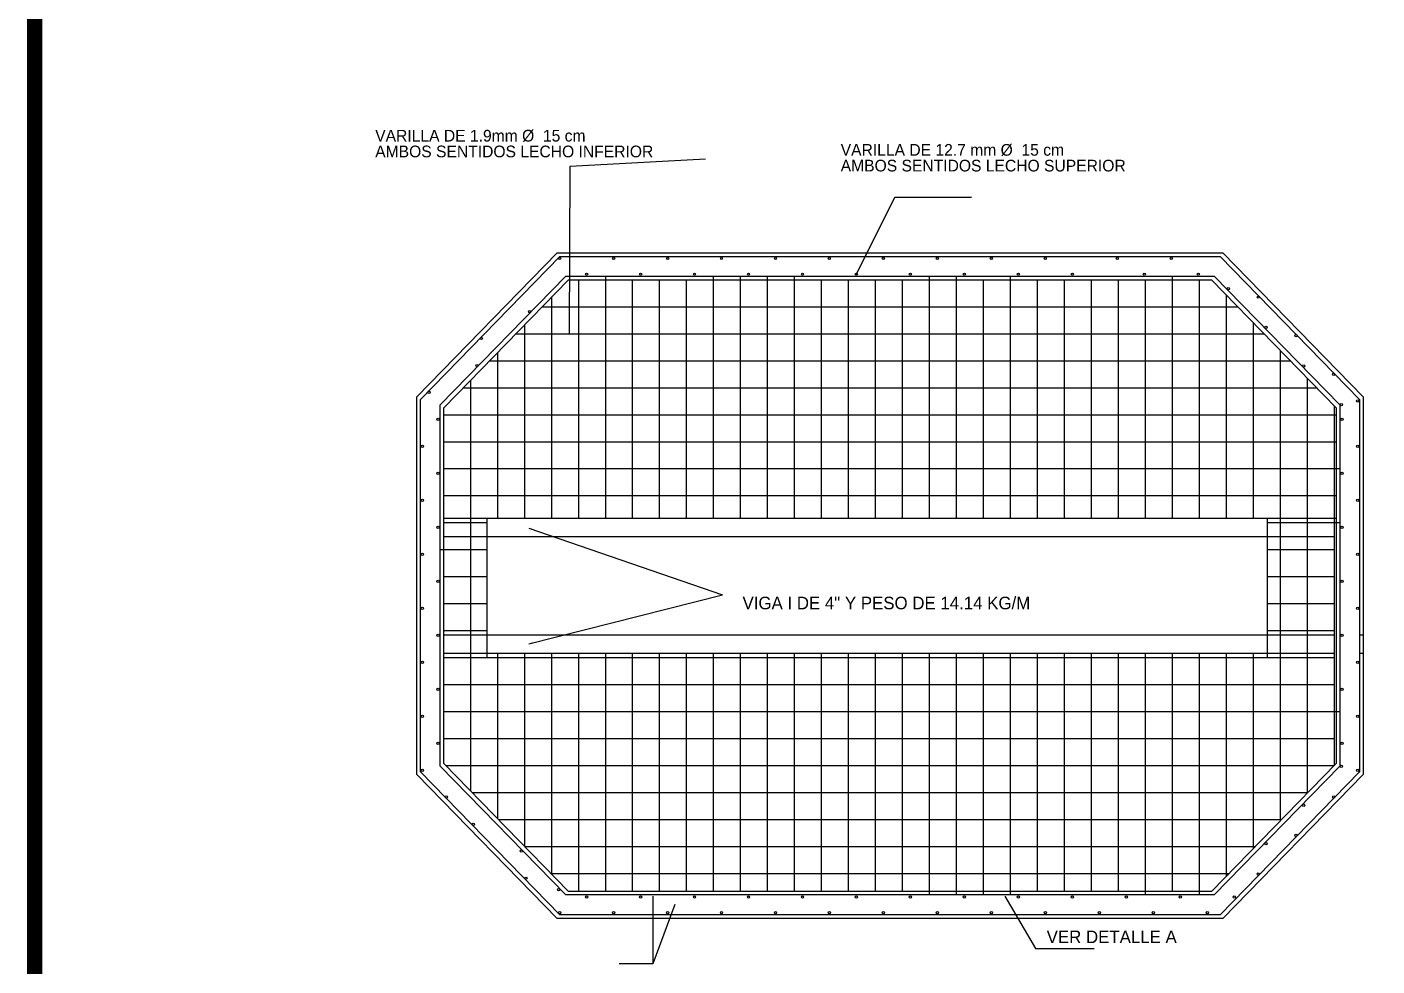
# Model space of a CAD drawing. Header units: centimetres. Extents: x 899 to 279254, y -3207 to 1299.
# Drawn here: x 8645 to 9395, y -2732 to -2210 of the extents above; entities that cross this region are included whole.
import ezdxf
from ezdxf.enums import TextEntityAlignment as Align

# ---------------------------------------------------------------- set-up
doc = ezdxf.new("R2010")
doc.units = ezdxf.units.CM
doc.header["$LTSCALE"] = 10
doc.header["$MEASUREMENT"] = 0
for name, color, linetype in [('DIM', 7, 'CONTINUOUS'), ('MARCO', 7, 'CONTINUOUS'), ('REGISTRO', 1, 'CONTINUOUS'), ('TEXTOS', 7, 'CONTINUOUS'), ('VARILLAS', 30, 'CONTINUOUS')]:
    doc.layers.add(name, color=color, linetype=linetype)
doc.styles.get("Standard").update_dxf_attribs({"font": ''})
doc.styles.add('Zurich', font='')
doc.styles.get('Standard').set_extended_font_data('Zurich Ex BT')
doc.styles.get('Zurich').set_extended_font_data('Zurich Ex BT')
doc.dimstyles.get("Standard").update_dxf_attribs({"dimtxt": 9, "dimasz": 2, "dimexe": 2, "dimexo": 2, "dimgap": 0.09, "dimtad": 0, "dimtih": 1, "dimtoh": 1, "dimzin": 0, "dimdsep": 46, "dimtxsty": 'Standard', "dimcen": 0.09, "dimadec": 0, "dimazin": 0, "dimtfac": 1, "dimtofl": 0, "dimtmove": 0, "dimatfit": 3, "dimfxl": 0, "dimtolj": 1, "dimtzin": 0, "dimarcsym": 0})

# ---------------------------------------------------------------- blocks, each defined once
blk = doc.blocks.new('Marco-Reg')
at = {"layer": 'MARCO', "linetype": 'Continuous', "const_width": 8.49}
blk.add_lwpolyline([(11923.61, -3202.3), (11923.61, -1083.64), (8649.32, -1083.64), (8649.32, -3202.3)], close=True, dxfattribs=at)

msp = doc.modelspace()

# ---------------------------------------------------------------- linework, layer by layer
at = {"layer": 'REGISTRO'}
msp.add_line((9371.692, -2620.314), (9371.692, -2420.467), dxfattribs=at)
for points in [[(9387.692, -2415.391), (9387.692, -2625.391), (9309.692, -2705.391), (8939.692, -2705.391), (8861.692, -2625.391), (8861.692, -2415.391), (8939.692, -2335.391), (9309.692, -2335.391)], [(9372.692, -2421.493), (9372.692, -2619.288), (9303.367, -2690.391), (8946.016, -2690.391), (8876.692, -2619.288), (8876.692, -2421.493), (8946.016, -2350.391), (9303.367, -2350.391)]]:
    msp.add_lwpolyline(points, close=True, dxfattribs=at)
at = {"layer": 'TEXTOS', "lineweight": 5}
msp.add_line((9201.313, -2348.479), (9204.836, -2348.479), dxfattribs=at)
at = {"layer": 'TEXTOS'}
for p, q in [((8876.692, -2482.891), (9372.692, -2482.891)), ((8900.664, -2482.891), (8900.664, -2560.391)), ((9334.31, -2482.891), (9334.31, -2560.391)), ((8876.692, -2493.051), (9371.692, -2493.051)), ((8876.692, -2547.731), (9371.692, -2547.731)), ((9385.692, -2547.731), (9387.692, -2547.731)), ((8876.692, -2557.891), (9371.692, -2557.891)), ((9385.692, -2557.891), (9387.692, -2557.891))]:
    msp.add_line(p, q, dxfattribs=at)
at = {"layer": 'VARILLAS'}
for p, q in [((8966.692, -2482.891), (8966.692, -2348.391)), ((9026.692, -2482.891), (9026.692, -2348.391)), ((9026.692, -2482.891), (9026.692, -2348.391)), ((9041.692, -2482.891), (9041.692, -2348.391)), ((9056.692, -2482.891), (9056.692, -2348.391)), ((9071.692, -2482.891), (9071.692, -2348.391)), ((9146.692, -2482.891), (9146.692, -2348.391)), ((9161.692, -2482.891), (9161.692, -2348.391)), ((9191.692, -2482.891), (9191.692, -2348.391)), ((9281.692, -2482.891), (9281.692, -2348.391)), ((8951.692, -2482.891), (8951.692, -2350.391)), ((8981.692, -2455.391), (8981.692, -2350.391)), ((8996.692, -2455.391), (8996.692, -2350.391)), ((9011.692, -2455.391), (9011.692, -2350.391)), ((9086.692, -2482.891), (9086.692, -2350.391)), ((9101.692, -2482.891), (9101.692, -2350.391)), ((9116.692, -2482.891), (9116.692, -2350.391)), ((9131.692, -2482.891), (9131.692, -2350.391)), ((9176.692, -2482.891), (9176.692, -2350.391)), ((9206.692, -2482.891), (9206.692, -2350.391)), ((9221.692, -2482.891), (9221.692, -2350.391)), ((9236.692, -2482.891), (9236.692, -2350.391)), ((9251.692, -2482.891), (9251.692, -2350.391)), ((9266.692, -2482.891), (9266.692, -2350.391)), ((9296.692, -2482.891), (9296.692, -2350.391)), ((8936.692, -2482.891), (8936.692, -2359.954)), ((9311.692, -2482.891), (9311.692, -2358.929)), ((8931.391, -2365.391), (9317.992, -2365.391)), ((8921.692, -2482.891), (8921.692, -2375.339)), ((9326.692, -2482.891), (9326.692, -2374.313)), ((8916.766, -2380.391), (9332.617, -2380.391)), ((8906.692, -2482.891), (8906.692, -2390.724)), ((9341.692, -2651.083), (9341.692, -2389.698)), ((8902.141, -2395.391), (9347.242, -2395.391)), ((8891.692, -2634.673), (8891.692, -2406.108)), ((9356.692, -2635.699), (9356.692, -2405.083)), ((8887.516, -2410.391), (8967.303, -2410.391)), ((8966.692, -2410.391), (9361.867, -2410.391)), ((8876.692, -2425.391), (8967.303, -2425.391)), ((8966.692, -2425.391), (9372.692, -2425.391)), ((8876.692, -2440.391), (8967.303, -2440.391)), ((8966.692, -2440.391), (9372.692, -2440.391)), ((8981.692, -2482.891), (8981.692, -2448.659)), ((8996.692, -2482.891), (8996.692, -2448.659)), ((9011.692, -2482.891), (9011.692, -2448.659)), ((8876.692, -2455.391), (9374.692, -2455.391)), ((8876.692, -2470.391), (9372.692, -2470.391)), ((8876.692, -2485.391), (8900.664, -2485.391)), ((9334.31, -2485.391), (9374.692, -2485.391)), ((8874.692, -2500.391), (8900.664, -2500.391)), ((9334.31, -2500.391), (9371.692, -2500.391)), ((8876.692, -2515.391), (8900.664, -2515.391)), ((9334.31, -2515.391), (9371.692, -2515.391)), ((8876.692, -2530.391), (8900.664, -2530.391)), ((9334.31, -2530.391), (9371.692, -2530.391)), ((8876.692, -2545.391), (8900.664, -2545.391)), ((9334.31, -2545.391), (9371.692, -2545.391)), ((8906.692, -2650.058), (8906.692, -2557.891)), ((8921.692, -2665.442), (8921.692, -2557.891)), ((8936.692, -2680.827), (8936.692, -2557.891)), ((8951.692, -2690.391), (8951.692, -2557.891)), ((8966.692, -2690.391), (8966.692, -2557.891)), ((8981.692, -2690.391), (8981.692, -2557.891)), ((8996.692, -2690.391), (8996.692, -2557.891)), ((9011.692, -2690.391), (9011.692, -2557.891)), ((9026.692, -2690.391), (9026.692, -2557.891)), ((9026.692, -2690.391), (9026.692, -2557.891)), ((9041.692, -2690.391), (9041.692, -2557.891)), ((9056.692, -2690.391), (9056.692, -2557.891)), ((9071.692, -2690.391), (9071.692, -2557.891)), ((9086.692, -2690.391), (9086.692, -2557.891)), ((9101.692, -2690.391), (9101.692, -2557.891)), ((9116.692, -2690.391), (9116.692, -2557.891)), ((9131.692, -2690.391), (9131.692, -2557.891)), ((9146.692, -2692.391), (9146.692, -2557.891)), ((9161.692, -2692.391), (9161.692, -2557.891)), ((9176.692, -2692.391), (9176.692, -2557.891)), ((9191.692, -2692.391), (9191.692, -2557.891)), ((9206.692, -2690.391), (9206.692, -2557.891)), ((9221.692, -2690.391), (9221.692, -2557.891)), ((9236.692, -2690.391), (9236.692, -2557.891)), ((9251.692, -2690.391), (9251.692, -2557.891)), ((9266.692, -2692.391), (9266.692, -2557.891)), ((9281.692, -2690.391), (9281.692, -2557.891)), ((9296.692, -2692.391), (9296.692, -2557.891)), ((9311.692, -2681.852), (9311.692, -2557.891)), ((9326.692, -2666.468), (9326.692, -2557.891)), ((8876.692, -2560.391), (9371.692, -2560.391)), ((8876.692, -2575.391), (9371.692, -2575.391)), ((8876.692, -2590.391), (9374.692, -2590.391)), ((8876.692, -2605.391), (9371.692, -2605.391)), ((8877.766, -2620.391), (9371.617, -2620.391)), ((8892.391, -2635.391), (9356.992, -2635.391)), ((8907.016, -2650.391), (9342.367, -2650.391)), ((8921.641, -2665.391), (9327.742, -2665.391)), ((8936.266, -2680.391), (9313.117, -2680.391))]:
    msp.add_line(p, q, dxfattribs=at)
for points in [[(8863.692, -2416.921), (8941.233, -2337.391), (9308.15, -2337.391), (9385.692, -2416.921), (9385.692, -2623.861), (9308.15, -2703.391), (8941.233, -2703.391), (8863.692, -2623.861)], [(9304.909, -2348.391), (9374.692, -2419.963), (9374.692, -2620.818), (9304.909, -2692.391), (8944.475, -2692.391), (8874.692, -2620.818), (8874.692, -2419.963), (8944.475, -2348.391)]]:
    msp.add_lwpolyline(points, close=True, dxfattribs=at)
for centre in [(8941.076, -2338.572), (8941.076, -2338.572), (8941.076, -2338.572), (8941.076, -2338.572), (8971.076, -2338.572), (8971.076, -2338.572), (9001.076, -2338.572), (9001.076, -2338.572), (9031.076, -2338.572), (9031.076, -2338.572), (9061.076, -2338.572), (9061.076, -2338.572), (9091.076, -2338.572), (9091.076, -2338.572), (9121.076, -2338.572), (9121.076, -2338.572), (9151.076, -2338.572), (9151.076, -2338.572), (9181.076, -2338.572), (9181.076, -2338.572), (9211.076, -2338.572), (9211.076, -2338.572), (9251.076, -2338.572), (9251.076, -2338.572), (9281.076, -2338.572), (9281.076, -2338.572), (8956.076, -2347.264), (8956.076, -2347.264), (8986.076, -2347.264), (8986.076, -2347.264), (9016.076, -2347.264), (9016.076, -2347.264), (9046.076, -2347.264), (9046.076, -2347.264), (9076.076, -2347.264), (9076.076, -2347.264), (9106.076, -2347.264), (9106.076, -2347.264), (9136.076, -2347.264), (9136.076, -2347.264), (9166.076, -2347.264), (9166.076, -2347.264), (9196.076, -2347.264), (9196.076, -2347.264), (9226.076, -2347.264), (9226.076, -2347.264), (9266.076, -2347.264), (9266.076, -2347.264), (9296.076, -2347.264), (9296.076, -2347.264), (9312.694, -2355.394), (9312.694, -2355.394), (9329.358, -2360.056), (9329.358, -2360.056), (8924.364, -2368.041), (8924.364, -2368.041), (9333.649, -2376.863), (9333.649, -2376.863), (8897.633, -2383.029), (8897.633, -2383.029), (9350.307, -2381.53), (9350.307, -2381.53), (8895.158, -2398.036), (8895.158, -2398.036), (9354.642, -2398.294), (9354.642, -2398.294), (9371.352, -2402.911), (9371.352, -2402.911), (8868.427, -2413.025), (8868.427, -2413.025), (9375.501, -2419.856), (9375.501, -2419.856), (9384.655, -2417.753), (9384.655, -2417.753), (8873.532, -2428.026), (8873.532, -2428.026), (9375.963, -2428.026), (9375.963, -2428.026), (8864.84, -2443.026), (8864.84, -2443.026), (9384.655, -2443.026), (9384.655, -2443.026), (8873.532, -2458.026), (8873.532, -2458.026), (9375.963, -2458.026), (9375.963, -2458.026), (8864.84, -2473.026), (8864.84, -2473.026), (9384.655, -2473.026), (9384.655, -2473.026), (8873.532, -2488.026), (8873.532, -2488.026), (9375.963, -2488.026), (9375.963, -2488.026), (8864.84, -2503.026), (8864.84, -2503.026), (9384.655, -2503.026), (9384.655, -2503.026), (8873.532, -2518.026), (8873.532, -2518.026), (9375.963, -2518.026), (9375.963, -2518.026), (8864.84, -2533.026), (8864.84, -2533.026), (9384.655, -2533.026), (9384.655, -2533.026), (8873.532, -2548.026), (8873.532, -2548.026), (9375.963, -2548.026), (9375.963, -2548.026), (8864.84, -2563.026), (8864.84, -2563.026), (9384.655, -2563.026), (9384.655, -2563.026), (8873.532, -2578.026), (8873.532, -2578.026), (9375.963, -2578.026), (9375.963, -2578.026), (8864.84, -2593.026), (8864.84, -2593.026), (9384.655, -2593.026), (9384.655, -2593.026), (8873.532, -2608.026), (8873.532, -2608.026), (9375.963, -2608.026), (9375.963, -2608.026), (8864.84, -2623.026), (8864.84, -2623.026), (9375.501, -2620.923), (9375.501, -2620.923), (9384.655, -2623.026), (9384.655, -2623.026), (8878.143, -2637.867), (8878.143, -2637.867), (9371.352, -2637.867), (9371.352, -2637.867), (9354.642, -2642.484), (9354.642, -2642.484), (8893.078, -2653.073), (8893.078, -2653.073), (9333.649, -2663.915), (9333.649, -2663.915), (9350.307, -2659.248), (9350.307, -2659.248), (8919.809, -2668.002), (8919.809, -2668.002), (8922.347, -2683.031), (8922.347, -2683.031), (9329.358, -2680.722), (9329.358, -2680.722), (8940.504, -2689.423), (8940.504, -2689.423), (8956.076, -2693.515), (8956.076, -2693.515), (8986.076, -2693.515), (8986.076, -2693.515), (9016.076, -2693.515), (9016.076, -2693.515), (9046.076, -2693.515), (9046.076, -2693.515), (9076.076, -2693.515), (9076.076, -2693.515), (9106.076, -2693.515), (9106.076, -2693.515), (9136.076, -2693.515), (9136.076, -2693.515), (9166.076, -2693.515), (9166.076, -2693.515), (9196.076, -2693.515), (9196.076, -2693.515), (9226.076, -2693.515), (9226.076, -2693.515), (9256.076, -2693.515), (9256.076, -2693.515), (9286.076, -2693.515), (9286.076, -2693.515), (9316.076, -2693.515), (9316.076, -2693.515), (8941.076, -2702.206), (8941.076, -2702.206), (8971.076, -2702.206), (8971.076, -2702.206), (9001.076, -2702.206), (9001.076, -2702.206), (9031.076, -2702.206), (9031.076, -2702.206), (9061.076, -2702.206), (9061.076, -2702.206), (9091.076, -2702.206), (9091.076, -2702.206), (9121.076, -2702.206), (9121.076, -2702.206), (9151.076, -2702.206), (9151.076, -2702.206), (9181.076, -2702.206), (9181.076, -2702.206), (9211.076, -2702.206), (9211.076, -2702.206), (9241.076, -2702.206), (9241.076, -2702.206), (9271.076, -2702.206), (9271.076, -2702.206), (9301.076, -2702.206), (9301.076, -2702.206)]:
    msp.add_circle(centre, 0.635, dxfattribs=at)

# ---------------------------------------------------------------- block references
at = {"layer": 'DIM'}
msp.add_blockref('Marco-Reg', (0, 0), dxfattribs=at)

# ---------------------------------------------------------------- texts
at = {"layer": 'TEXTOS', "lineweight": 5, "style": 'Zurich'}
for s, height, p in [('VARILLA DE 1.9mm %%C  15 cm ', 6.5, (8838.605, -2273.537)), ('AMBOS SENTIDOS LECHO INFERIOR', 6.5, (8838.605, -2282.304)), ('VARILLA DE 12.7 mm %%C  15 cm ', 6.5, (9097.317, -2281.41)), ('AMBOS SENTIDOS LECHO SUPERIOR', 6.5, (9097.317, -2290.177)), ('VIGA I DE 4" Y PESO DE 14.14 KG/M', 7, (9042.762, -2533.576))]:
    msp.add_text(s, height=height, dxfattribs=at).set_placement(p)
msp.add_text('VER DETALLE A', height=7, dxfattribs=at).set_placement((9211.796, -2715.642), align=Align.MIDDLE_LEFT)

# ---------------------------------------------------------------- leaders
at = {"layer": 'TEXTOS'}
for points in [[(8946.651, -2380.391), (8946.944, -2287.205), (9022.112, -2283.14)], [(9106.076, -2347.264), (9127.47, -2304.451), (9169.945, -2304.451)], [(8924.062, -2488.387), (9031.564, -2525.561)], [(8924.062, -2552.687), (9031.564, -2525.561)], [(8992.897, -2693.071), (8992.897, -2730.714), (8974.265, -2730.714)], [(9188.532, -2693.071), (9205.666, -2722.216), (9238.181, -2722.216)], [(9005.09, -2697.673), (8992.897, -2730.714)]]:
    msp.add_leader(points, dimstyle='Standard', override={"dimgap": 0.09, "dimtad": 0}, dxfattribs=at)

doc.saveas('drawing.dxf')
